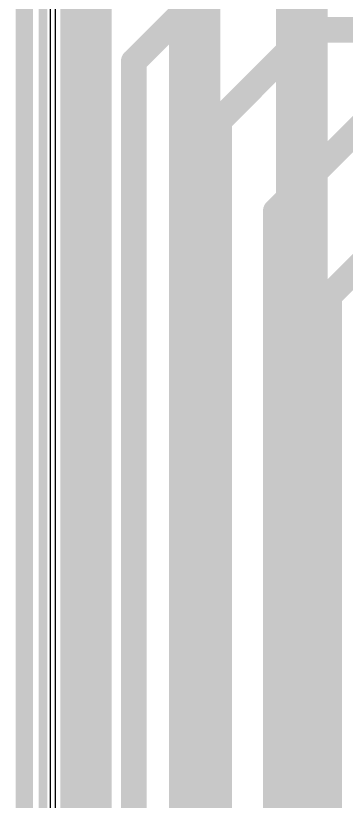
# Model space of a CAD drawing. Header units: inches. Extents: x -7 to 5163, y -3 to 5149.
# Drawn here: x -3.3 to 1.6, y 148.19 to 159.82 of the extents above; entities that cross this region are included whole.
import ezdxf

# ---------------------------------------------------------------- set-up
doc = ezdxf.new("R2010")
doc.units = ezdxf.units.IN
for name, color, linetype in [('Board Outline', 216, 'Continuous'), ('Bottom Layer', 5, 'Continuous'), ('GND', 76, 'Continuous'), ('PWR', 16, 'Continuous'), ('Top Layer', 1, 'Continuous'), ('Top Overlay', 2, 'Continuous')]:
    doc.layers.add(name, color=color, linetype=linetype)

# ---------------------------------------------------------------- blocks, each defined once
blk = doc.blocks.new('A_DF_09_A_KG_T2S_57')
at = {"layer": 'Top Overlay'}
blk.add_lwpolyline([(15.405, -9.5, 0.127, 0.127, 0), (-15.405, -9.5, 0.127, 0.127, 0)], format="xyseb", dxfattribs=at)

msp = doc.modelspace()

# ---------------------------------------------------------------- linework, layer by layer
at = {"layer": 'Board Outline'}
msp.add_lwpolyline([(-3.175, 1.629, 0.254, 0.254, 0), (-3.175, 185.698, 0.254, 0.254, 0)], format="xyseb", dxfattribs=at)
at = {"layer": 'Bottom Layer'}
msp.add_line((-2.718, 176.327), (-2.718, 106.718), dxfattribs=at)
for points in [[(-2.259, 106.894, 0.762, 0.762, 0), (-2.259, 167.776, 0.762, 0.762, 0)], [(-0.65, 107.615, 0.762, 0.762, 0), (-0.65, 165.768, 0.762, 0.762, 0)], [(0.939, 108.098, 0.762, 0.762, 0), (0.939, 164.817, 0.762, 0.762, 0)]]:
    msp.add_lwpolyline(points, format="xyseb", dxfattribs=at)
at = {"layer": 'GND'}
msp.add_line((-2.787, 1.629), (-2.787, 185.698), dxfattribs=at)
at = {"layer": 'PWR'}
msp.add_line((-2.787, 120.066), (-2.787, 185.698), dxfattribs=at)
at = {"layer": 'Top Layer'}
for points in [[(-1.551, 159.14, 0.381, 0.381, 0), (0.301, 160.992, 0.381, 0.381, 0)], [(-2.317, 98.418, 0.381, 0.381, 0), (-2.317, 160.446, 0.381, 0.381, 0)], [(-0.289, 158.26, 0.381, 0.381, 0), (1.058, 159.607, 0.381, 0.381, 0)], [(1.058, 159.607, 0.381, 0.381, 0), (5.184, 159.607, 0.381, 0.381, 0)], [(-1.551, 104.563, 0.381, 0.381, 0), (-1.551, 159.14, 0.381, 0.381, 0)], [(-0.289, 104.602, 0.381, 0.381, 0), (-0.289, 158.26, 0.381, 0.381, 0)], [(0.553, 156.923, 0.381, 0.381, 0), (1.853, 158.222, 0.381, 0.381, 0)], [(0.553, 104.938, 0.381, 0.381, 0), (0.553, 156.923, 0.381, 0.381, 0)], [(1.343, 155.67, 0.381, 0.381, 0), (2.51, 156.837, 0.381, 0.381, 0)], [(1.343, 105.328, 0.381, 0.381, 0), (1.343, 155.67, 0.381, 0.381, 0)]]:
    msp.add_lwpolyline(points, format="xyseb", dxfattribs=at)
for points in [[(0.963, 159.607, 0.191, 0.191, 1), (1.153, 159.607, 0.191, 0.191, 1)], [(0.963, 159.607, 0.191, 0.191, 1), (1.153, 159.607, 0.191, 0.191, 1)], [(-1.647, 159.14, 0.191, 0.191, 1), (-1.456, 159.14, 0.191, 0.191, 1)], [(-1.647, 159.14, 0.191, 0.191, 1), (-1.456, 159.14, 0.191, 0.191, 1)], [(-0.385, 158.26, 0.191, 0.191, 1), (-0.194, 158.26, 0.191, 0.191, 1)], [(-0.385, 158.26, 0.191, 0.191, 1), (-0.194, 158.26, 0.191, 0.191, 1)], [(0.458, 156.923, 0.191, 0.191, 1), (0.649, 156.923, 0.191, 0.191, 1)], [(0.458, 156.923, 0.191, 0.191, 1), (0.649, 156.923, 0.191, 0.191, 1)], [(1.247, 155.67, 0.191, 0.191, 1), (1.438, 155.67, 0.191, 0.191, 1)], [(1.247, 155.67, 0.191, 0.191, 1), (1.438, 155.67, 0.191, 0.191, 1)]]:
    msp.add_lwpolyline(points, format="xyseb", close=True, dxfattribs=at)

# ---------------------------------------------------------------- block references
at = {"rotation": 270}
msp.add_blockref('A_DF_09_A_KG_T2S_57', (6.604, 158.222), dxfattribs=at)

doc.saveas('drawing.dxf')
